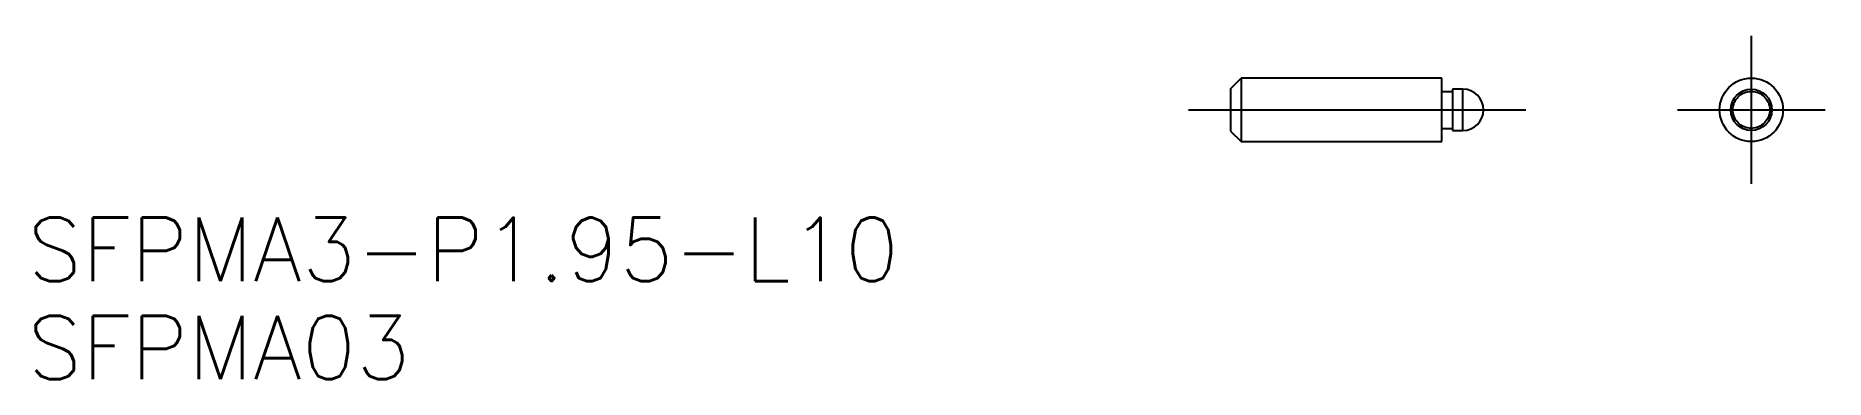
# Model space of a CAD drawing. Extents: x -56.6 to 28.2, y -12.7 to 3.5.
import ezdxf

# ---------------------------------------------------------------- set-up
doc = ezdxf.new("R2010")
doc.units = 0
doc.linetypes.add('CENTER', pattern=[50.8, 31.75, -6.35, 6.35, -6.35])
doc.linetypes.add('DASHED', pattern=[19.05, 12.7, -6.35])
doc.layers.get('0').update_dxf_attribs({"linetype": 'CONTINUOUS'})
doc.layers.add('CENTER', color=1, linetype='CENTER')
doc.styles.get("Standard").update_dxf_attribs({"font": 'txt.shx', "height": 3, "bigfont": 'bigfont.shx'})

# ---------------------------------------------------------------- blocks, each defined once
blk = doc.blocks.new('*U2')
at = {"color": 7, "linetype": 'CONTINUOUS'}
blk.add_text('SFPMA3-P1.95-L10', height=3, dxfattribs=at).set_placement((-56.974, -8.098))
blk = doc.blocks.new('*U3')
at = {"color": 7, "linetype": 'CONTINUOUS'}
blk.add_text('SFPMA03', height=3, dxfattribs=at).set_placement((-56.974, -12.735))

msp = doc.modelspace()

# ---------------------------------------------------------------- linework, layer by layer
at = {"color": 7, "linetype": 'CONTINUOUS'}
for p, q in [((0, 1), (0.5, 1.5)), ((0, 1), (0, -1)), ((10, 1.5), (0.5, 1.5)), ((0.5, 1.5), (0.5, -1.5)), ((10, -1.5), (10, 1.5)), ((10, 0.875), (10.5, 0.875)), ((10.5, 0.975), (10.5, -0.975)), ((11, 0.975), (10.5, 0.975)), ((11, -0.975), (11, 0.975)), ((0, -1), (0.5, -1.5)), ((0.5, -1.5), (10, -1.5)), ((10, -0.875), (10.5, -0.875)), ((10.5, -0.975), (11, -0.975))]:
    msp.add_line(p, q, dxfattribs=at)
for radius in [1.5, 0.975]:
    msp.add_circle((24.658, 0), radius, dxfattribs=at)
at = {"color": 3, "linetype": 'DASHED'}
msp.add_circle((24.658, 0), 0.875, dxfattribs=at)
at = {"color": 7, "linetype": 'CONTINUOUS'}
msp.add_arc((11, 0), 0.975, 270, 90, dxfattribs=at)
at = {"layer": 'CENTER', "color": 1, "linetype": 'CENTER'}
for p, q in [((24.658, 3.5), (24.658, -3.5)), ((-2, 0), (13.975, 0)), ((21.158, 0), (28.158, 0))]:
    msp.add_line(p, q, dxfattribs=at)

# ---------------------------------------------------------------- block references
at = {"color": 7, "linetype": 'CONTINUOUS'}
for name in ['*U2', '*U3']:
    msp.add_blockref(name, (0, 0), dxfattribs=at)

doc.saveas('drawing.dxf')
